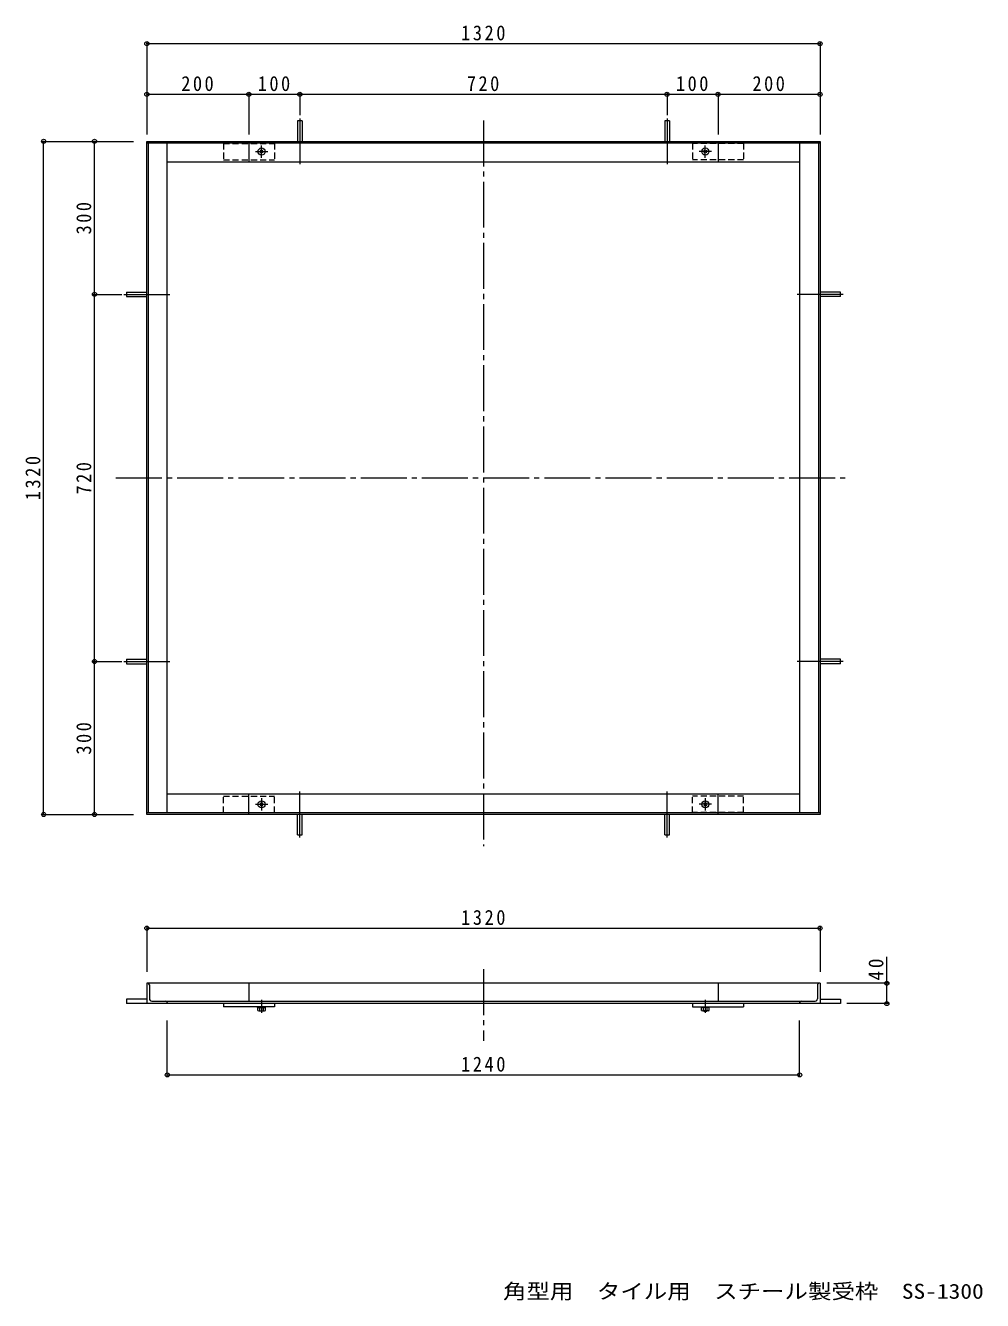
# Model space of a CAD drawing. Units: millimetres on the paper, enlarged 3 times, with parts at other scales. Extents: x -497 to 428, y -407 to 343.
# Drawn here: x -497 to 66, y -407 to 343 of the extents above; entities that cross this region are included whole.
import ezdxf
from ezdxf.enums import TextEntityAlignment as Align

# ---------------------------------------------------------------- set-up
doc = ezdxf.new("R2010")
doc.units = ezdxf.units.MM
doc.header["$LTSCALE"] = 3
doc.header["$PDMODE"] = 32
doc.header["$PDSIZE"] = 2.4
for name, pattern in [('CHAIN1', [8, 5, -1, 1, -1]), ('CHAIN2', [12, 9, -1, 1, -1]), ('DASHED1', [1.8, 1.2, -0.6])]:
    doc.linetypes.add(name, pattern=pattern)
for name, color, linetype, lineweight in [('0-2_本体（蓋）', 4, 'CHAIN2', 9), ('0-4_寸法', 3, 'Continuous', 9), ('C-0', 7, 'Continuous', 9), ('C-4', 7, 'Continuous', 9)]:
    doc.layers.add(name, color=color, linetype=linetype, lineweight=lineweight)
doc.layers.add('F-E_F-Eﾚｲﾔ', color=7, linetype='Continuous')
doc.styles.add('ＭＳ ゴシック', font='')
doc.styles.get('ＭＳ ゴシック').set_extended_font_data('MS Gothic')

msp = doc.modelspace()

# ---------------------------------------------------------------- linework, layer by layer
at = {"layer": '0-2_本体（蓋）'}
for p, q in [((-335.484, 288), (-335.484, 259.415)), ((-119.484, 288), (-119.484, 259.415)), ((-439.002, 184.482), (-410.418, 184.482)), ((-15.966, 184.482), (-44.551, 184.482)), ((-439.002, -31.518), (-410.418, -31.518)), ((-15.966, -31.518), (-44.551, -31.518)), ((-335.484, -135.036), (-335.484, -106.452)), ((-119.484, -135.036), (-119.484, -106.452))]:
    msp.add_line(p, q, dxfattribs=at)
at = {"layer": '0-2_本体（蓋）', "color": 3, "linetype": 'Continuous'}
for points in [[(-425.484, -230.067), (-437.484, -230.067), (-437.484, -232.767)], [(-29.484, -230.067), (-17.484, -230.067), (-17.484, -232.767)]]:
    msp.add_lwpolyline(points, dxfattribs=at)
at = {"layer": '0-4_寸法'}
for p, q in [((-336.834, 286.482), (-336.834, 274.482)), ((-334.134, 286.482), (-336.834, 286.482)), ((-334.134, 286.482), (-334.134, 274.482)), ((-120.834, 286.482), (-120.834, 274.482)), ((-118.134, 286.482), (-120.834, 286.482)), ((-118.134, 286.482), (-118.134, 274.482)), ((-437.484, 185.832), (-425.484, 185.832)), ((-437.484, 185.832), (-437.484, 183.132)), ((-437.484, 183.132), (-425.484, 183.132)), ((-17.484, 185.832), (-29.484, 185.832)), ((-17.484, 183.132), (-29.484, 183.132)), ((-17.484, 183.132), (-17.484, 185.832)), ((-437.484, -30.168), (-425.484, -30.168)), ((-437.484, -30.168), (-437.484, -32.868)), ((-437.484, -32.868), (-425.484, -32.868)), ((-17.484, -30.168), (-29.484, -30.168)), ((-17.484, -32.868), (-29.484, -32.868)), ((-17.484, -32.868), (-17.484, -30.168)), ((-336.834, -133.518), (-336.834, -121.518)), ((-334.134, -133.518), (-334.134, -121.518)), ((-120.834, -133.518), (-120.834, -121.518)), ((-118.134, -133.518), (-118.134, -121.518)), ((-336.834, -133.518), (-334.134, -133.518)), ((-120.834, -133.518), (-118.134, -133.518))]:
    msp.add_line(p, q, dxfattribs=at)
at = {"layer": '0-4_寸法', "color": 7}
for p, q in [((9.786, -232.767), (9.786, -205.265)), ((10.686, -220.767), (-25.398, -220.767)), ((10.686, -232.767), (-13.63, -232.767))]:
    msp.add_line(p, q, dxfattribs=at)
for p in [(9.786, -220.767), (9.786, -232.767)]:
    msp.add_point(p, dxfattribs=at)
at = {"layer": 'C-0', "color": 4, "linetype": 'CHAIN2'}
for p, q in [((-227.484, 286.74), (-227.484, -140.062)), ((-443.647, 76.482), (-11.874, 76.482))]:
    msp.add_line(p, q, dxfattribs=at)
at = {"layer": 'C-0', "color": 3}
for p, q in [((-425.484, 274.482), (-29.484, 274.482)), ((-425.484, -121.518), (-425.484, 274.482)), ((-413.484, -120.558), (-413.484, 273.522)), ((-365.484, 274.482), (-365.484, 262.482)), ((-89.484, 274.482), (-89.484, 262.482)), ((-41.484, 273.522), (-41.484, -120.558)), ((-29.484, 274.482), (-29.484, -121.518)), ((-413.484, 262.482), (-41.484, 262.482)), ((-41.484, -109.518), (-413.484, -109.518)), ((-365.484, -121.518), (-365.484, -109.518)), ((-89.484, -121.518), (-89.484, -109.518)), ((-29.484, -121.518), (-425.484, -121.518)), ((-425.484, -220.767), (-425.484, -232.767)), ((-29.484, -220.767), (-425.484, -220.767)), ((-423.984, -221.667), (-423.984, -229.917)), ((-365.484, -220.767), (-365.484, -231.267)), ((-89.484, -220.767), (-89.484, -231.267)), ((-30.985, -221.667), (-30.985, -229.917)), ((-29.484, -220.767), (-29.484, -232.767)), ((-422.634, -231.267), (-32.334, -231.267)), ((-413.484, -232.167), (-413.484, -232.767)), ((-41.484, -232.167), (-41.484, -232.767)), ((-17.484, -232.767), (-437.484, -232.767)), ((-380.484, -232.767), (-380.484, -234.567)), ((-350.484, -234.567), (-380.484, -234.567)), ((-350.484, -232.767), (-350.484, -234.567)), ((-104.484, -234.567), (-74.484, -234.567)), ((-74.484, -232.767), (-74.484, -234.567))]:
    msp.add_line(p, q, dxfattribs=at)
at = {"layer": 'C-0'}
for p, q in [((-425.484, 273.522), (-29.484, 273.522)), ((-424.524, -120.558), (-424.524, 273.522)), ((-30.444, 273.522), (-30.444, -120.558)), ((-357.17, 267.668), (-358.798, 269.296)), ((-358.798, 267.668), (-357.17, 269.296)), ((-96.17, 267.668), (-97.798, 269.296)), ((-97.798, 267.668), (-96.17, 269.296)), ((-357.17, -114.704), (-358.798, -116.332)), ((-358.798, -114.704), (-357.17, -116.332)), ((-96.17, -114.704), (-97.798, -116.332)), ((-97.798, -114.704), (-96.17, -116.332)), ((-29.484, -120.558), (-425.484, -120.558)), ((-360.309, -235.047), (-360.309, -234.567)), ((-360.309, -235.047), (-355.659, -235.047)), ((-360.234, -236.781), (-360.234, -235.047)), ((-359.671, -236.997), (-356.297, -236.997)), ((-359.108, -236.781), (-359.108, -235.047)), ((-358.854, -236.997), (-358.854, -237.267)), ((-357.114, -237.267), (-356.845, -236.997)), ((-357.114, -236.997), (-357.114, -237.267)), ((-356.86, -236.781), (-356.86, -235.047)), ((-355.734, -236.781), (-355.734, -235.047)), ((-355.659, -235.047), (-355.659, -234.567)), ((-99.234, -236.781), (-99.234, -235.047)), ((-95.297, -236.997), (-98.671, -236.997)), ((-97.854, -237.267), (-98.124, -236.997)), ((-98.109, -236.781), (-98.109, -235.047)), ((-97.854, -236.997), (-97.854, -237.267)), ((-97.854, -237.267), (-96.114, -237.267)), ((-96.114, -236.997), (-96.114, -237.267)), ((-96.114, -237.267), (-95.845, -236.997)), ((-95.86, -236.781), (-95.86, -235.047)), ((-94.734, -236.781), (-94.734, -235.047)), ((-94.659, -235.047), (-94.659, -234.567))]:
    msp.add_line(p, q, dxfattribs=at)
at = {"layer": 'C-0', "color": 4, "linetype": 'DASHED1'}
for p, q in [((-380.484, 273.282), (-350.484, 273.282)), ((-380.484, 273.282), (-380.484, 263.682)), ((-74.484, 273.282), (-104.484, 273.282)), ((-74.484, 273.282), (-74.484, 263.682)), ((-380.484, 263.682), (-350.484, 263.682)), ((-74.484, 263.682), (-104.484, 263.682)), ((-380.484, -120.318), (-380.484, -110.718)), ((-380.484, -110.718), (-350.484, -110.718)), ((-74.484, -110.718), (-104.484, -110.718)), ((-74.484, -120.318), (-74.484, -110.718)), ((-380.484, -120.318), (-350.484, -120.318)), ((-74.484, -120.318), (-104.484, -120.318))]:
    msp.add_line(p, q, dxfattribs=at)
at = {"layer": 'C-0', "color": 4, "linetype": 'CHAIN1'}
for p, q in [((-357.984, 264.882), (-357.984, 272.082)), ((-96.984, 264.882), (-96.984, 272.082)), ((-361.584, 268.482), (-354.384, 268.482)), ((-93.384, 268.482), (-100.584, 268.482)), ((-357.984, -111.918), (-357.984, -119.118)), ((-96.984, -111.918), (-96.984, -119.118)), ((-361.584, -115.518), (-354.384, -115.518)), ((-93.384, -115.518), (-100.584, -115.518)), ((-357.984, -230.473), (-357.984, -238.142)), ((-96.984, -230.473), (-96.984, -238.142))]:
    msp.add_line(p, q, dxfattribs=at)
at = {"layer": 'C-0'}
for points in [[(-357.114, -237.267), (-358.854, -237.267), (-359.124, -236.997)], [(-94.659, -235.047), (-99.309, -235.047), (-99.309, -234.567)]]:
    msp.add_lwpolyline(points, dxfattribs=at)
at = {"layer": 'C-0', "color": 3}
for centre in [(-357.984, 268.482), (-96.984, 268.482), (-357.984, -115.518), (-96.984, -115.518)]:
    msp.add_circle(centre, 2.1, dxfattribs=at)
for centre, radius, start, end in [((-424.884, -221.667), 0.9, 0, 90), ((-30.085, -221.667), 0.9, 90, 180), ((-422.634, -229.917), 1.35, 180, 270), ((-414.384, -232.167), 0.9, 0, 90), ((-40.585, -232.167), 0.9, 90, 180), ((-32.334, -229.917), 1.35, 270, 0)]:
    msp.add_arc(centre, radius, start, end, dxfattribs=at)
at = {"layer": 'C-0'}
for centre, radius, start, end in [((-359.671, -236.157), 0.84, 227.92537, 312.07443), ((-357.984, -233.97), 3.027, 248.19786, 291.80214), ((-356.297, -236.157), 0.84, 227.92572, 312.07428), ((-98.671, -236.157), 0.84, 227.92572, 312.07428), ((-96.984, -233.97), 3.027, 248.19786, 291.80214), ((-95.297, -236.157), 0.84, 227.92557, 312.07463)]:
    msp.add_arc(centre, radius, start, end, dxfattribs=at)
at = {"layer": 'C-4'}
for p, q in [((-425.484, 332.889), (-425.484, 278.496)), ((-425.484, 331.989), (-29.484, 331.989)), ((-29.484, 332.889), (-29.484, 278.496)), ((-425.484, 302.164), (-29.484, 302.164)), ((-365.484, 303.064), (-365.484, 278.496)), ((-335.484, 303.064), (-335.484, 289.953)), ((-119.484, 303.064), (-119.484, 289.953)), ((-89.484, 303.064), (-89.484, 278.496)), ((-487.118, 274.482), (-433.346, 274.482)), ((-486.218, -121.518), (-486.218, 274.482)), ((-456.278, -121.518), (-456.278, 274.482)), ((-457.178, 184.482), (-440.2, 184.482)), ((-457.178, -31.518), (-440.2, -31.518)), ((-487.118, -121.518), (-433.346, -121.518)), ((-425.484, -187.466), (-425.484, -214.117)), ((-29.484, -187.466), (-29.484, -214.117)), ((-425.484, -188.366), (-29.484, -188.366)), ((-413.484, -275.589), (-413.484, -242.684)), ((-41.484, -275.589), (-41.484, -242.684)), ((-413.484, -274.689), (-41.484, -274.689))]:
    msp.add_line(p, q, dxfattribs=at)
at = {"layer": 'C-4', "color": 4, "linetype": 'DASHED1'}
for p, q in [((-350.484, 273.282), (-350.484, 263.682)), ((-104.484, 273.282), (-104.484, 263.682)), ((-350.484, -120.318), (-350.484, -110.718)), ((-104.484, -120.318), (-104.484, -110.718))]:
    msp.add_line(p, q, dxfattribs=at)
at = {"layer": 'C-4', "color": 4, "linetype": 'CHAIN2'}
msp.add_line((-227.484, -212.508), (-227.484, -254.606), dxfattribs=at)
at = {"layer": 'C-4', "color": 3}
msp.add_line((-104.484, -232.767), (-104.484, -234.567), dxfattribs=at)
at = {"layer": 'C-4'}
for p in [(-425.484, 331.989), (-29.484, 331.989), (-425.484, 302.164), (-365.484, 302.164), (-335.484, 302.164), (-119.484, 302.164), (-89.484, 302.164), (-29.484, 302.164), (-486.218, 274.482), (-456.278, 274.482), (-456.278, 184.482), (-456.278, -31.518), (-486.218, -121.518), (-456.278, -121.518), (-425.484, -188.366), (-29.484, -188.366), (-413.484, -274.689), (-41.484, -274.689)]:
    msp.add_point(p, dxfattribs=at)

# ---------------------------------------------------------------- texts
at = {"layer": '0-4_寸法', "color": 2, "insert": (7.904, -219.15), "char_height": 8.798, "attachment_point": 7, "rotation": 90, "style": 'ＭＳ ゴシック'}
msp.add_mtext('\\T1.27;\\W0.95;40', dxfattribs=at)
at = {"layer": 'C-4', "char_height": 8.798, "attachment_point": 7, "style": 'ＭＳ ゴシック'}
for s, insert in [('\\T1.28;\\W0.9;1320', (-240.609, 333.789)), ('\\T1.27;\\W0.9;200', (-405.234, 303.964)), ('\\T1.27;\\W0.9;100', (-360.238, 303.964)), ('\\T1.27;\\W0.9;720', (-237.234, 303.964)), ('\\T1.27;\\W0.9;100', (-114.234, 303.964)), ('\\T1.27;\\W0.9;200', (-69.234, 303.964)), ('\\T1.28;\\W0.9;1320', (-240.609, -186.566)), ('\\T1.28;\\W0.9;1240', (-240.609, -272.889))]:
    msp.add_mtext(s, dxfattribs=dict(at, insert=insert))
at = {"layer": 'C-4', "char_height": 8.798, "attachment_point": 7, "rotation": 90, "style": 'ＭＳ ゴシック'}
for s, insert in [('\\T1.27;\\W0.9;300', (-458.078, 219.732)), ('\\T1.28;\\W0.9;1320', (-488.018, 63.357)), ('\\T1.27;\\W0.9;720', (-458.078, 66.732)), ('\\T1.27;\\W0.9;300', (-458.078, -86.272))]:
    msp.add_mtext(s, dxfattribs=dict(at, insert=insert))
at = {"layer": 'F-E_F-Eﾚｲﾔ', "style": 'ＭＳ ゴシック', "width": 1.15}
msp.add_text('角型用\u3000タイル用\u3000スチール製受枠\u3000SS-1300', height=8.798, dxfattribs=at).set_placement((-215.981, -409.035), align=Align.BOTTOM_LEFT)

doc.saveas('drawing.dxf')
